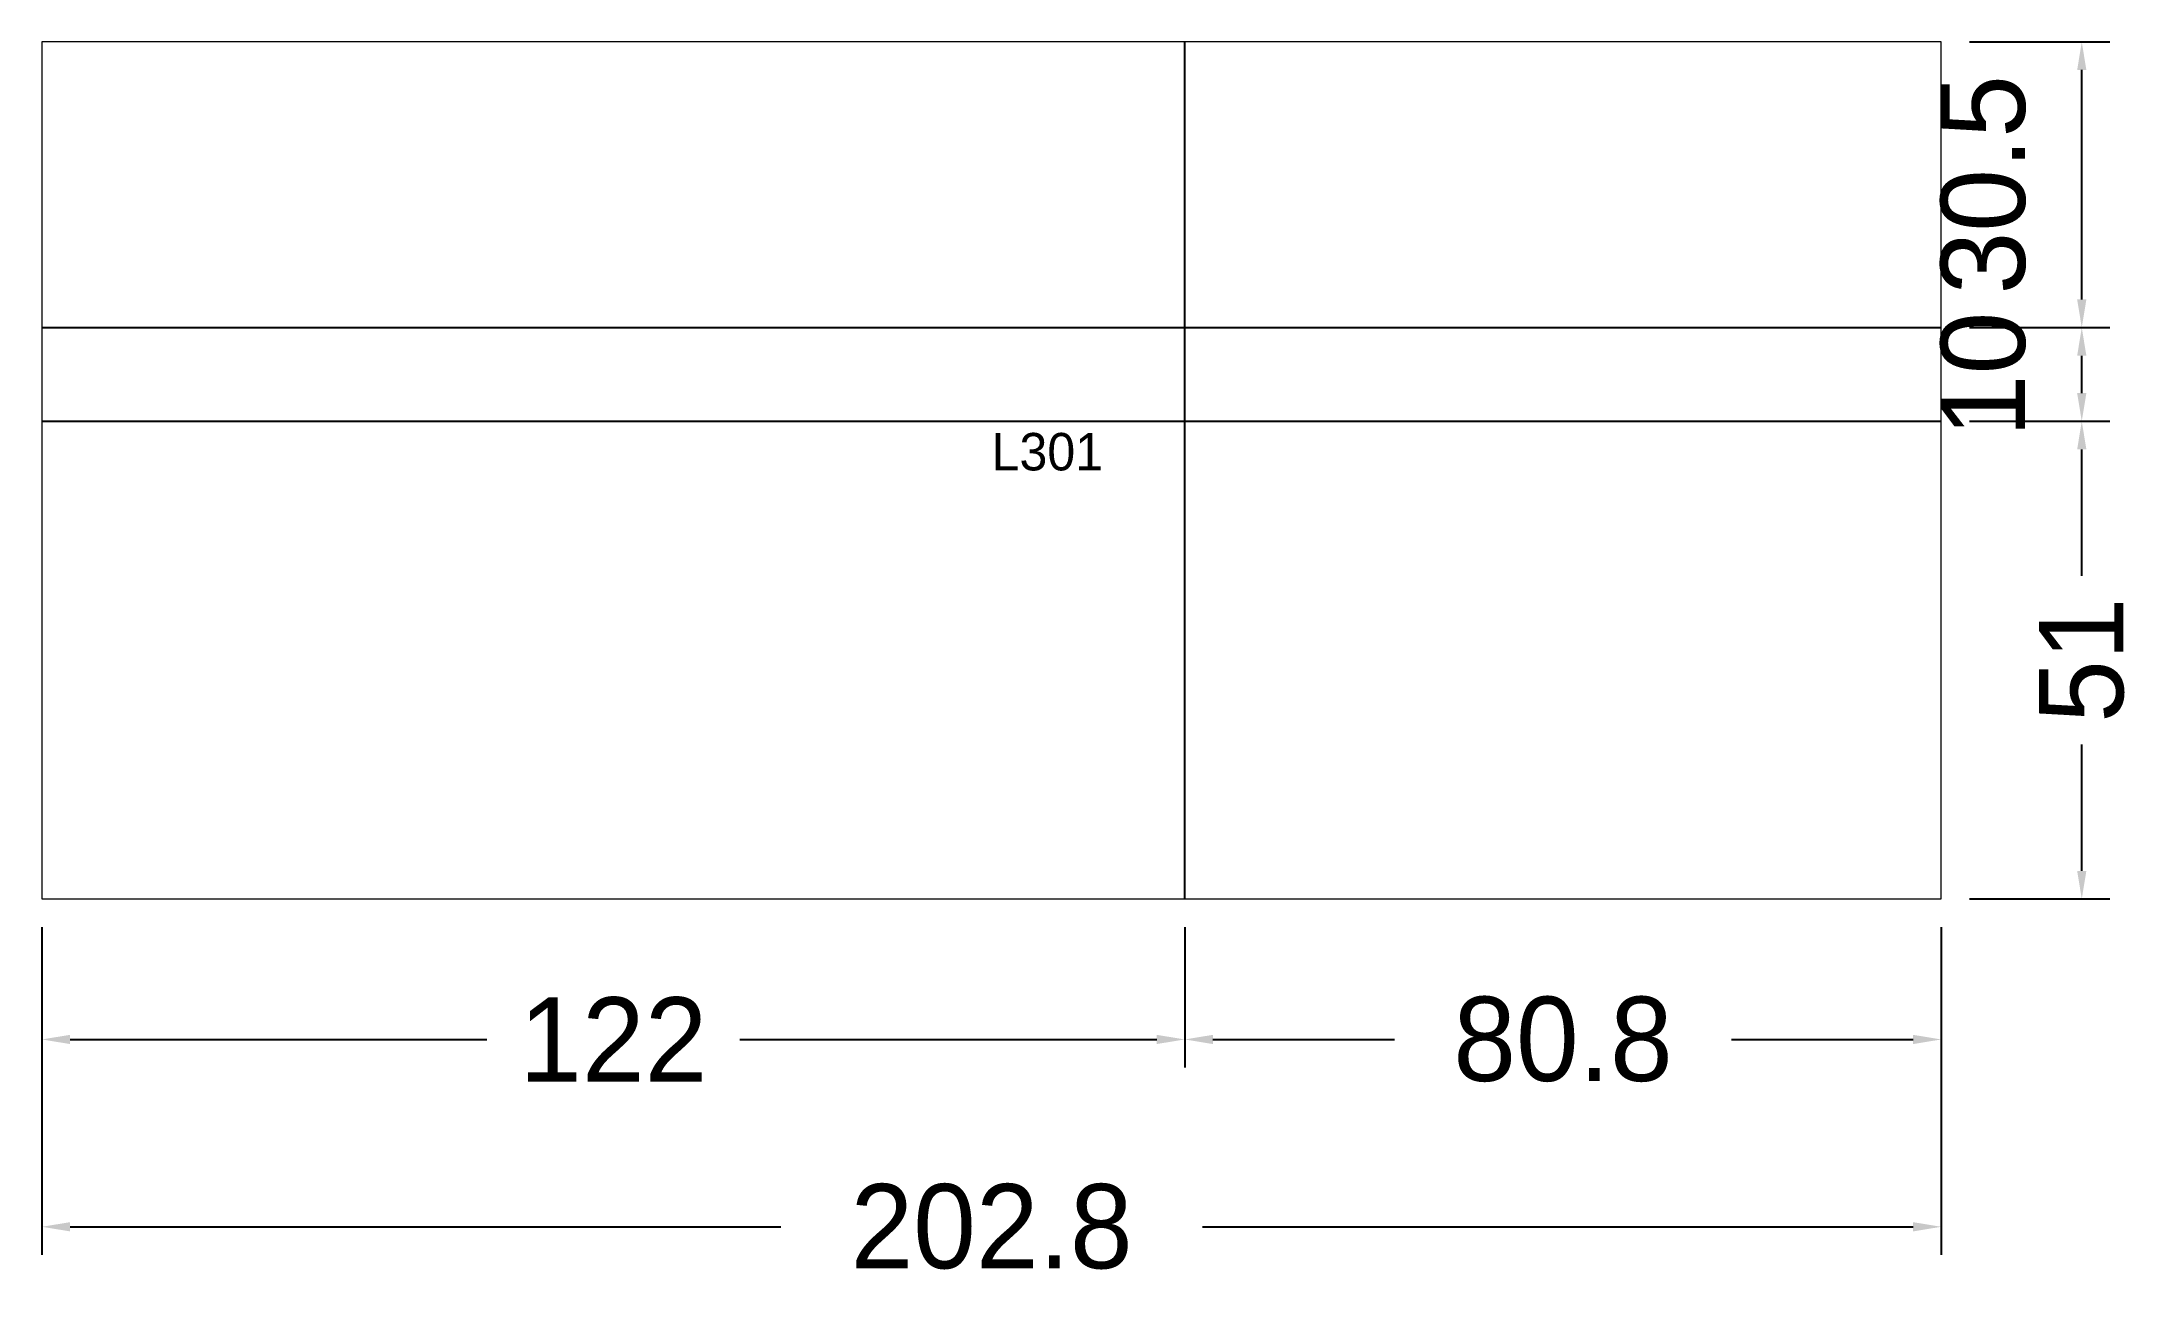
# Model space of a CAD drawing. Extents: x 10 to 812, y 4 to 1642.
# Drawn here: x 10 to 233.7, y 4.1 to 136.5 of the extents above; entities outside this region: 2.
import ezdxf

# ---------------------------------------------------------------- set-up
doc = ezdxf.new("R2010")
doc.units = 0
for name, color, linetype in [('3', 3, 'Continuous'), ('4', 4, 'Continuous'), ('Hachura', 251, 'Continuous'), ('Painéis', 200, 'Continuous')]:
    doc.layers.add(name, color=color, linetype=linetype)
doc.dimstyles.new('COTA PAINEL-50', dxfattribs={"dimtxt": 9, "dimasz": 3, "dimexe": 3, "dimexo": 3, "dimgap": 3, "dimtad": 1, "dimdec": 1, "dimcen": 2.5, "dimclrd": 4, "dimclre": 4, "dimclrt": 6, "dimazin": 3, "dimtfac": 1, "dimtmove": 0, "dimatfit": 3})

# ---------------------------------------------------------------- blocks, each defined once
blk = doc.blocks.new('_CLOSEDFILLED')
at = {"color": 0, "linetype": 'BYBLOCK'}
blk.add_solid([(-1, 0.164), (0, 0), (-1, -0.164)], dxfattribs=at)
blk = doc.blocks.new('*D1')
at = {"color": 4}
for p, q in [((10, 42), (10, 27)), ((132, 42), (132, 27)), ((13, 30), (57.5, 30)), ((84.5, 30), (129, 30))]:
    blk.add_line(p, q, dxfattribs=at)
at = {"layer": 'Defpoints'}
for p in [(10, 45), (132, 45), (10, 30)]:
    blk.add_point(p, dxfattribs=at)
at = {"layer": 'Painéis', "color": 4, "xscale": 3, "yscale": 3, "rotation": 180}
blk.add_blockref('_CLOSEDFILLED', (10, 30), dxfattribs=at)
at = {"layer": 'Painéis', "color": 4, "xscale": 3, "yscale": 3}
blk.add_blockref('_CLOSEDFILLED', (132, 30), dxfattribs=at)
at = {"layer": 'Painéis', "color": 6, "insert": (71, 30), "char_height": 9, "attachment_point": 5}
blk.add_mtext('122', dxfattribs=at)
blk = doc.blocks.new('*D2')
at = {"color": 4}
for p, q in [((132, 42), (132, 27)), ((212.75, 42), (212.75, 27)), ((135, 30), (154.375, 30)), ((190.375, 30), (209.75, 30))]:
    blk.add_line(p, q, dxfattribs=at)
at = {"layer": 'Defpoints'}
for p in [(132, 45), (212.75, 45), (132, 30)]:
    blk.add_point(p, dxfattribs=at)
at = {"layer": 'Painéis', "color": 4, "xscale": 3, "yscale": 3, "rotation": 180}
blk.add_blockref('_CLOSEDFILLED', (132, 30), dxfattribs=at)
at = {"layer": 'Painéis', "color": 4, "xscale": 3, "yscale": 3}
blk.add_blockref('_CLOSEDFILLED', (212.75, 30), dxfattribs=at)
at = {"layer": 'Painéis', "color": 6, "insert": (172.375, 30), "char_height": 9, "attachment_point": 5}
blk.add_mtext('80.8', dxfattribs=at)
blk = doc.blocks.new('*D3')
at = {"color": 4}
for p, q in [((10, 42), (10, 7)), ((212.75, 42), (212.75, 7)), ((13, 10), (88.875, 10)), ((133.875, 10), (209.75, 10))]:
    blk.add_line(p, q, dxfattribs=at)
at = {"layer": 'Defpoints'}
for p in [(10, 45), (212.75, 45), (10, 10)]:
    blk.add_point(p, dxfattribs=at)
at = {"layer": 'Painéis', "color": 4, "xscale": 3, "yscale": 3, "rotation": 180}
blk.add_blockref('_CLOSEDFILLED', (10, 10), dxfattribs=at)
at = {"layer": 'Painéis', "color": 4, "xscale": 3, "yscale": 3}
blk.add_blockref('_CLOSEDFILLED', (212.75, 10), dxfattribs=at)
at = {"layer": 'Painéis', "color": 6, "insert": (111.375, 10), "char_height": 9, "attachment_point": 5}
blk.add_mtext('202.8', dxfattribs=at)
blk = doc.blocks.new('*D4')
at = {"color": 4}
for p, q in [((215.75, 96), (230.75, 96)), ((227.75, 79.5), (227.75, 93)), ((227.75, 48), (227.75, 61.5)), ((215.75, 45), (230.75, 45))]:
    blk.add_line(p, q, dxfattribs=at)
at = {"layer": 'Defpoints'}
for p in [(212.75, 96), (212.75, 45), (227.75, 45)]:
    blk.add_point(p, dxfattribs=at)
at = {"layer": 'Painéis', "color": 4, "xscale": 3, "yscale": 3}
for p, rotation in [((227.75, 96), 90), ((227.75, 45), 270)]:
    blk.add_blockref('_CLOSEDFILLED', p, dxfattribs=dict(at, rotation=rotation))
at = {"layer": 'Painéis', "color": 6, "insert": (227.75, 70.5), "char_height": 9, "attachment_point": 5, "rotation": 90}
blk.add_mtext('51', dxfattribs=at)

msp = doc.modelspace()

# ---------------------------------------------------------------- hatches: boundary and pattern name
at = {"layer": 'Hachura'}
h = msp.add_hatch(color=7, dxfattribs=at)
h.dxf.hatch_style = 1
h.paths.add_polyline_path([(609, 1550), (811.75, 1550), (811.75, 1641.5), (609, 1641.5)])

# ---------------------------------------------------------------- linework, layer by layer
at = {"layer": '3', "lineweight": 25}
msp.add_lwpolyline([(609, 1550), (811.75, 1550), (811.75, 1641.5), (609, 1641.5)], close=True, dxfattribs=at)
at = {"layer": '3'}
for points in [[(132, 45), (132, 136.5)], [(10, 106), (212.75, 106)], [(10, 96), (212.75, 96)]]:
    msp.add_lwpolyline(points, dxfattribs=at)
at = {"layer": 'Painéis', "lineweight": 18}
for p, q in [((132, 45), (132, 136.5)), ((10, 106), (212.75, 106)), ((10, 96), (212.75, 96))]:
    msp.add_line(p, q, dxfattribs=at)
for points in [[(10, 106), (132, 106), (132, 136.5), (10, 136.5)], [(132, 106), (212.75, 106), (212.75, 136.5), (132, 136.5)], [(10, 96), (132, 96), (132, 106), (10, 106)], [(132, 96), (212.75, 96), (212.75, 106), (132, 106)], [(10, 45), (132, 45), (132, 96), (10, 96)], [(132, 45), (212.75, 45), (212.75, 96), (132, 96)]]:
    msp.add_lwpolyline(points, close=True, dxfattribs=at)

# ---------------------------------------------------------------- texts
at = {"layer": '4'}
msp.add_text('L301', height=4, dxfattribs=at).set_placement((111.38, 90.75))

# ---------------------------------------------------------------- dimensions: what is measured, and where the dimension line sits
at = {"layer": 'Painéis'}
for base, p1, p2, text in [((227.75, 106), (212.75, 106), (212.75, 136.5), '30.5'), ((227.75, 96), (212.75, 96), (212.75, 106), '10')]:
    msp.add_linear_dim(base=base, p1=p1, p2=p2, angle=90, text=text, dimstyle='COTA PAINEL-50', dxfattribs=at).render()
dim = msp.add_linear_dim(base=(227.75, 45), p1=(212.75, 45), p2=(212.75, 96), angle=90, text='51', dimstyle='COTA PAINEL-50', dxfattribs=at)
dim.commit()
dim.dimension.update_dxf_attribs({"geometry": '*D4', "text_midpoint": (227.75, 70.5)})
for base, p1, p2, text, picture, middle in [((10, 30), (10, 45), (132, 45), '122', '*D1', (71, 30)), ((10, 10), (10, 45), (212.75, 45), '202.8', '*D3', (111.38, 10)), ((132, 30), (132, 45), (212.75, 45), '80.8', '*D2', (172.38, 30))]:
    dim = msp.add_linear_dim(base=base, p1=p1, p2=p2, text=text, dimstyle='COTA PAINEL-50', dxfattribs=at)
    dim.commit()
    dim.dimension.update_dxf_attribs({"geometry": picture, "text_midpoint": middle})

doc.saveas('drawing.dxf')
